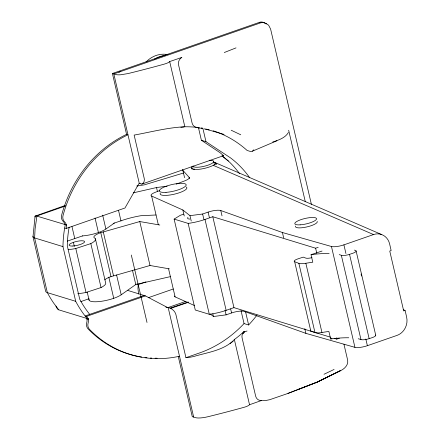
<?xml version="1.0" encoding="UTF-8"?>
<svg xmlns="http://www.w3.org/2000/svg" width="440" height="440" viewBox="0 0 440 440"><rect width="100%" height="100%" fill="white"/><g stroke="black" fill="none" stroke-linecap="round" stroke-linejoin="round"><path stroke-width="0.66" d="M179.498 356.23A118.063 105.105 -73 0 1 89.513 329.357A6.38 5.682 -73 0 1 88.143 322.988A6.38 5.682 -73 0 0 88.27 319.418L88.523 318.956L58.784 309.848L53.818 303.292A111.683 99.424 -73 0 1 47.344 292.633L34.617 237.93L35.068 229.108L36.933 215.93L65.5 205.992M145.943 281.87L138.188 284.57L137.973 288.629L138.584 294.025M65.285 205.431L35.074 216.139L32.989 236.852L45.645 291.236A16.544 4.89 -20.8 0 0 47.294 292.661M139.001 356.576A118.063 105.105 -73 0 1 88.121 328.928A6.38 5.682 -73 0 1 86.752 322.559A6.38 5.682 -73 0 0 86.878 318.995L87.137 318.527L84.007 314.54A111.683 99.424 -73 0 1 75.697 301.312L62.964 246.609A111.683 99.424 -73 0 1 64.339 230.016L65.279 224.609L64.862 224.378A6.38 5.682 -73 0 0 63.217 221.43A6.38 5.682 -73 0 1 61.639 215.132A118.063 105.105 -73 0 1 126.577 134.354L112.415 73.496L259.551 22.303A6.386 5.682 -73 0 1 263.901 22.699M64.768 228.041L66.16 228.465L66.671 225.032L66.253 224.802A6.38 5.682 -73 0 0 64.609 221.854A6.38 5.682 -73 0 1 63.03 215.556A118.063 105.105 -73 0 1 127.969 134.778L126.577 134.354M266.062 23.672A6.386 5.682 -73 0 0 260.942 22.732L113.806 73.92L139.304 183.497L141.829 184.107L223.531 155.694L220.253 152.823L201.394 140.278L198.38 127.336M178.266 356.472L192.274 416.664L195.492 417.648A12.766 3.174 -13.1 0 0 207.944 416.724A319.088 79.354 -13.1 0 0 243.997 407.319L245.68 406.797A7.656 1.903 -13.1 0 0 249.535 404.74L261.723 400.417A6.38 5.682 -73 0 1 255.64 396.105L242.132 338.074A6.38 5.682 -73 0 1 244.178 331.402A116.496 103.708 -73 0 1 234.366 339.543C224.263 350.377 207.614 352.358 193.913 356.444A12.766 3.174 -13.1 0 1 185.944 357.687L175.874 314.418C174.867 310.921 171.715 308.215 168.163 307.516L193.661 417.087M288.393 132.512C285.125 138.045 278.509 140.107 272.745 142.016M244.833 331.485L243.348 333.416L244.486 331.469L244.833 331.485A6.265 2.486 -38 0 0 247.049 330.995M253.897 149.76L252.417 151.19L250.85 151.564A5.214 1.265 -12.2 0 1 250.443 151.476L247.126 150.458A116.496 103.708 -73 0 0 213.125 130.779M213.455 162.382L216.491 163.774L213.252 165.33A12.766 3.174 -13.1 0 1 196.818 169.488A12.766 3.174 -13.1 0 1 192.731 166.177M230.087 343.596L233.156 341.226M82.297 235.917L82.572 235.906A17.551 4.367 -13.1 0 0 105.897 229.026L114.422 223.02M89.001 299.547A17.551 4.367 -13.1 0 0 101.679 301.252A17.551 4.367 -13.1 0 0 121.204 294.795L135.779 284.526L170.28 276.65M330.886 337.315L233.948 307.637L226.149 310.349A22.336 5.555 -13.1 0 1 209.303 314.303L195.272 310.007L174.119 219.098L180.312 215.303L183.541 214.176M324.011 374.259L334.087 369.452M276.914 140.778L252.417 151.19M141.829 184.107C144.034 183.293 144.666 180.45 144.21 178.354L134.139 135.086C150.992 132.05 167.646 127.556 184.85 126.77A116.496 103.708 -73 0 1 196.702 127.369L199.309 127.974M224.29 52.525L236.016 47.883M159.66 190.597L155.21 192.33A9.57 2.382 -13.1 0 0 151.641 196.042L158.323 224.757M176.187 184.173L185.086 180.714A9.57 2.382 -13.1 0 0 189.129 177.32L182.847 170.335A20.801 5.17 -13.1 0 1 182.474 169.527M287.98 393.382L317.059 382.168L341.116 370.414C344.861 368.533 348.486 364.733 347.672 360.223L343.937 344.168M80.767 301.625L89.017 298.727M140.195 183.183L138.903 183.634L124.977 208.005L66.16 228.465M151.641 196.042L182.847 209.99L189.976 215.661L202.631 214.016L208.109 212.108A9.57 2.382 -13.1 0 1 220.77 210.529L282.425 232.524L331.463 246.505A9.57 2.382 -13.1 0 0 343.909 244.855L373.527 234.559A14.702 13.095 -72.9 0 1 389.625 243.931L391.149 250.558L389.752 251.042L403.695 310.948L405.091 310.459L406.632 317.086A14.663 13.057 -72.9 0 1 403.865 330.226A14.757 13.14 -72.9 0 1 396.995 335.401L367.378 345.697A9.57 2.382 -13.1 0 1 354.932 347.347L305.894 333.366L244.239 311.372A9.57 2.382 -13.1 0 0 231.578 312.95L226.094 314.859L213.444 316.503L210.386 314.072M174.119 219.098L188.144 223.394A22.336 5.555 -13.1 0 0 204.99 219.439L212.795 216.728L315.623 248.21L318.186 247.324M144.04 295.471L85.222 315.942L86.614 316.366L145.431 295.9L167.761 307.654L185.878 301.351M148.671 297.572L173.294 289.003M185.944 357.687L199.298 353.045A116.496 103.708 -73 0 0 244.046 323.57L248.628 324.973A116.496 103.708 -73 0 0 256.977 315.09M334.164 338.316L336.782 339.119L339.339 338.228M297.99 389.516L317.059 382.168L340.411 370.651L317.059 382.168L288.354 393.294L269.698 399.713L265.65 400.527L262.262 400.681M67.287 241.126L82.572 235.906M170.748 308.368L188.271 302.341M118.921 72.144L120.313 71.665M112.415 73.496L115.632 74.481A12.766 3.174 -13.1 0 0 120.791 74.762L128.084 73.557A319.088 79.354 -13.1 0 0 164.137 64.152L165.825 63.63A7.656 1.903 -13.1 0 0 169.68 61.573L181.896 57.398A6.38 5.682 -73 0 0 178.585 64.983L192.088 123.013A6.38 5.682 -73 0 0 196.702 127.369M113.151 223.448L122.111 220.413A31.911 7.937 -13.1 0 1 140.778 215.721L156.007 214.99M170.071 308.099L188.249 301.956M311.982 257.648A6.16 1.529 -13.1 0 1 305.718 258.077L303.248 257.12L297.6 258.99A6.38 1.59 -13.1 0 0 294.663 261.728L298.865 263.351A9.57 2.382 -13.1 0 0 305.85 263.269A51.056 12.694 -13.1 0 1 312.785 262.207L311.031 254.683L322.031 251.048M339.213 254.628A51.056 12.694 -13.1 0 1 341.347 255.294A6.38 1.59 -13.1 0 0 349.531 254.359L352.693 253.314A6.38 1.59 -13.1 0 0 355.63 250.569L354.393 250.096M310.415 330.044A6.38 1.59 -13.1 0 0 310.772 330.968L314.98 332.591A9.57 2.382 -13.1 0 0 321.959 332.502A51.056 12.694 -13.1 0 1 328.895 331.447L330.644 338.971L331.942 338.541M358.232 338.767A51.056 12.694 -13.1 0 1 360.959 339.581A6.38 1.59 -13.1 0 0 369.144 338.646L372.312 337.601A6.38 1.59 -13.1 0 0 375.551 335.022M68.189 249.618A19.146 4.763 -13.1 0 0 75.796 248.512L90.827 243.606A19.146 4.763 -13.1 0 0 94.523 237.985A12.766 3.174 -13.1 0 1 100.771 232.661L139.777 221.551L159.808 225.016M77.787 293.618A19.146 4.763 -13.1 0 0 86.026 292.463L101.057 287.557A19.146 4.763 -13.1 0 0 105.628 282.75L95.398 238.799M104.764 279.818A12.766 3.174 -13.1 0 1 110.996 276.612L150.007 265.502L169.367 268.851M183.552 173.003L144.139 184.91L136.769 186.021M260.843 22.765L263.5 22.534L266.2 23.953M133.309 192.841L156.53 187.539L167.145 186.164M180.84 127.303L183.948 126.973M223.531 155.694L222.998 155.634M35.679 215.749L66.671 225.032M204.215 128.876L209.121 129.839L205.843 129.145L224.092 134.409M199.881 128.084L200.481 128.2M259.551 22.303L260.942 22.732M201.394 140.278L205.975 141.686L230.478 157.85A104.341 92.889 -73 0 1 249.684 177.705M34.617 237.93L62.964 246.609M165.792 307.054L167.761 307.654M47.344 292.633L75.697 301.312M86.878 318.995L88.27 319.418M127.853 290.45L145.431 295.9M231.204 130.234L240.757 134.783M213.483 161.898L381.601 234.537M213.252 165.33L373.527 234.559M403.2 309.645L405.091 310.459M174.46 296.043A9.57 2.382 -13.1 0 0 175.104 296.885L194.453 305.531M213.829 162.195L215.435 163.037M136.978 283.932L138.188 284.57M266.002 23.441L268.615 25.196L270.617 29.101L311.399 204.358M58.784 309.848L57.365 308.941L55.913 306.059M222.057 155.837L228.371 161.035A104.341 92.889 -73 0 1 239.597 173.745M222.107 155.892L228.371 161.035M216.491 163.774L216.546 163.834A12.766 3.174 -13.1 0 1 216.563 164.257M86.614 316.366L88.523 318.956M216.315 163.46L216.546 163.834M356.109 250.943L375.722 335.231M361.081 273.983L361.543 275.99M349.531 254.359L369.144 338.646M343.909 244.855L345.934 253.539M365.827 339.02L367.378 345.697M341.347 255.294L360.959 339.581M331.463 246.505L354.932 347.347M288.662 130.246L305.3 201.735M315.623 248.21L316.811 253.314M336.485 337.843L336.782 339.119M305.85 263.269L321.959 332.502M298.865 263.351L314.98 332.591M294.663 261.728L310.772 330.968M282.425 232.524L283.668 237.864M304.805 328.691L305.894 333.366M202.813 128.095L205.975 141.686M245.619 312.032L248.628 324.973M220.77 210.529L222.013 215.87M241.032 310.629L244.046 323.57M212.795 216.728L233.948 307.637M208.109 212.108L209.352 217.454M230.643 308.946L231.578 312.95M169.68 61.573L184.85 126.77M234.366 339.543L249.535 404.74M204.99 219.439L226.149 310.349M202.631 214.016L203.874 219.357M225.005 310.184L226.094 314.859M189.129 177.32L189.442 178.656M182.847 170.335L184.558 177.678M189.976 215.661L191.219 221.001M212.823 313.83L213.444 316.503M188.144 223.394L209.303 314.303M182.847 209.99L184.245 216.002M156.53 187.539L157.46 191.554M168.575 268.835L175.104 296.885M139.777 221.551L150.007 265.502M131.318 255.041L147.01 322.471M118.503 210.304L120.995 221.001M132.512 270.485L135.779 284.526M102.663 215.138L105.897 229.026M116.584 274.956L121.204 294.795M103.296 231.869L113.52 275.82M100.771 232.661L110.996 276.612M95.04 217.993L98.422 232.54M108.807 277.151L113.729 298.315M90.827 243.606L101.057 287.557M71.973 226.589L74.772 238.623M87.219 292.122L89.089 300.141M75.796 248.512L86.026 292.463M73.392 242.341L74.322 246.34M35.074 216.139L35.118 217.052M146.091 61.936A26.802 23.865 -73 0 1 167.959 54.659M154.479 59.213A26.802 23.865 -73 0 1 165.413 55.407M199.711 127.985A6.215 0.374 9.5 0 1 197.109 127.419M209.539 160.281A10.533 2.618 -13.1 0 1 208.016 165.176A10.533 2.618 -13.1 0 1 193.155 165.985M194.332 169.719A10.533 2.618 -13.1 0 1 193.996 168.542M213.928 163.84A10.533 2.618 -13.1 0 1 214.401 164.571M191.846 168.916A12.766 3.174 -13.1 0 1 193.083 167.684M213.609 162.607A12.766 3.174 -13.1 0 1 214.693 162.762M186.263 187.038A13.723 3.41 -13.1 0 1 174.433 194.156A13.723 3.41 -13.1 0 1 160.292 193.166M317.168 221.424A11.171 2.778 -13.1 0 1 306.3 227.056A11.171 2.778 -13.1 0 1 295.647 226.061M189.772 219.071A7.898 1.964 -13.1 0 1 187.957 217.415M311.031 254.683A51.056 12.694 -13.1 0 1 329.159 253.49M330.644 338.971A51.056 12.694 -13.1 0 1 348.772 337.777M34.7 237.914A16.544 3.262 -5.6 0 1 33.083 236.203M89.722 314.375A106.898 95.167 -73 0 1 79.734 299.255L67.282 245.762A106.898 95.167 -73 0 1 69.152 227.117M157.119 358.209A118.063 105.105 -73 0 1 155.095 358.199M151.712 358.089A118.063 105.105 -73 0 1 150.359 358.012M146.988 357.731A118.063 105.105 -73 0 1 144.975 357.506M141.642 357.038A118.063 105.105 -73 0 1 139.656 356.697M201.157 127.903L201.097 128.315L202.345 128.541L202.318 128.073L201.718 128.43L201.157 127.903M166.001 192.352A13.723 3.41 -13.1 0 0 186.181 184.976A13.723 3.41 -13.1 0 0 166.199 186.247A13.723 3.41 -13.1 0 0 166.001 192.352M300.163 224.835A11.171 2.778 -13.1 0 0 316.586 218.834A11.171 2.778 -13.1 0 0 300.322 219.868A11.171 2.778 -13.1 0 0 300.163 224.835M72.892 246.021A7.975 1.986 -13.1 0 0 84.634 241.736A7.975 1.986 -13.1 0 0 73.029 242.468A7.975 1.986 -13.1 0 0 72.892 246.021"/></g></svg>
